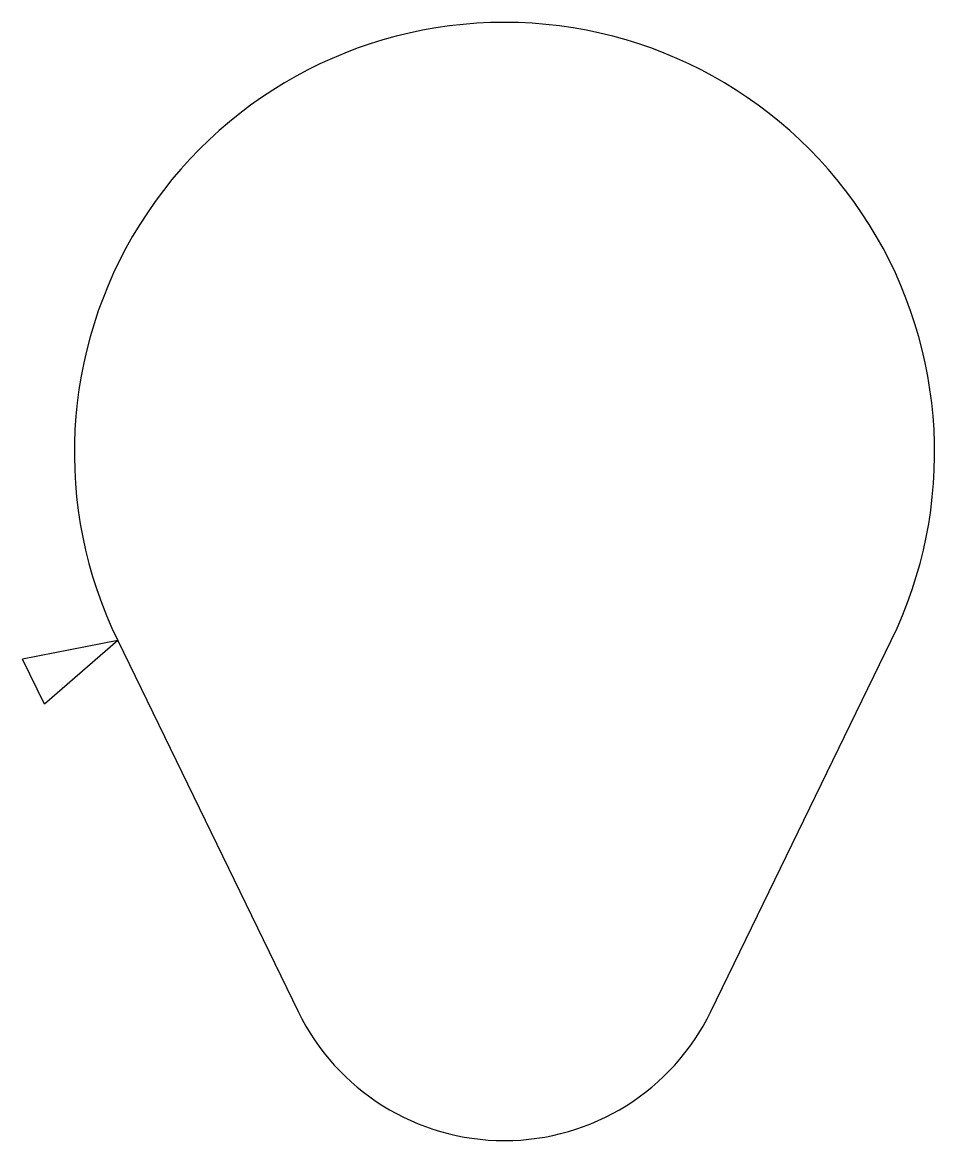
# Model space of a CAD drawing. Extents: x -16.8 to 15, y -20 to 19.
import ezdxf

# ---------------------------------------------------------------- set-up
doc = ezdxf.new("R2010")
doc.units = 0

msp = doc.modelspace()

# ---------------------------------------------------------------- linework, layer by layer
for p, q in [((-13.488276, -2.5625), (-16.811764, -3.205179)), ((-13.488276, -2.5625), (-16.045162, -4.78082)), ((-13.488276, -2.5625), (-7.193747, -15.5)), ((7.193747, -15.5), (13.488276, -2.5625)), ((-16.045162, -4.78082), (-16.811764, -3.205179))]:
    msp.add_line(p, q)
for centre, radius, start, end in [((0, 4), 15, 90, -154.05552), ((0, 4), 15, -25.94448, 90), ((0, -12), 8, -154.05552, -25.94448)]:
    msp.add_arc(centre, radius, start, end)

doc.saveas('drawing.dxf')
